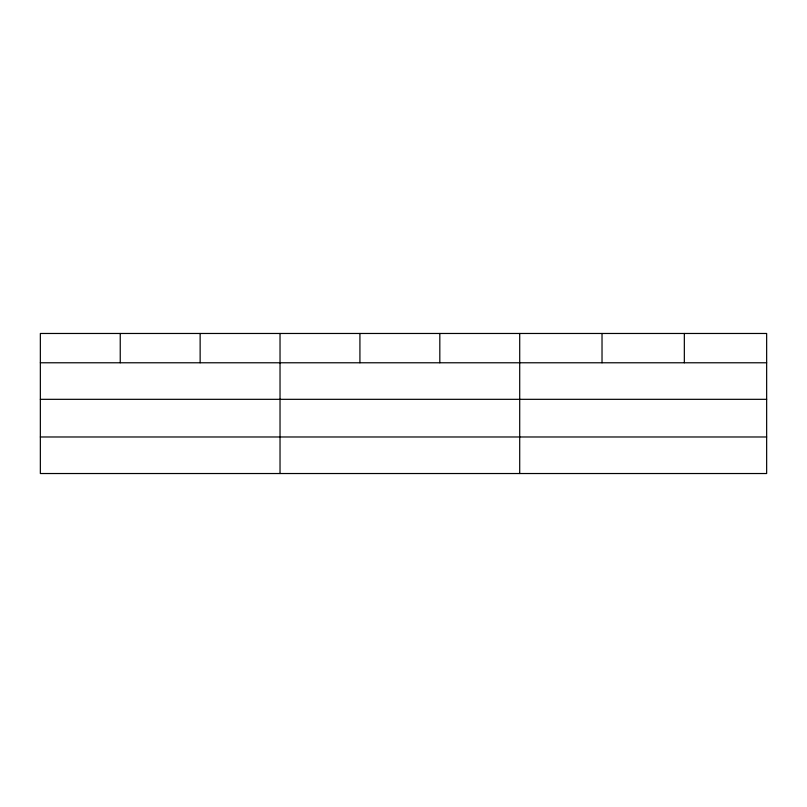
<?xml version="1.0" encoding="UTF-8"?>
<svg xmlns="http://www.w3.org/2000/svg" width="807" height="807" viewBox="0 0 807 807"><rect width="100%" height="100%" fill="white"/><g stroke="black" fill="none" stroke-linecap="round" stroke-linejoin="round"><path stroke-width="1.21" d="M766.65 399.324L766.65 333.473L40.35 333.473L40.35 473.527L766.65 473.527L766.65 399.324L40.35 399.324M40.35 362.777L766.65 362.777M40.35 436.98L766.65 436.98M684.336 333.473L684.336 362.777M602.022 333.473L602.022 362.777M519.708 333.473L519.708 473.527M439.815 333.473L439.815 362.777M359.922 333.473L359.922 362.777M280.029 333.473L280.029 473.527M200.136 333.473L200.136 362.777M120.243 333.473L120.243 362.777"/></g></svg>
